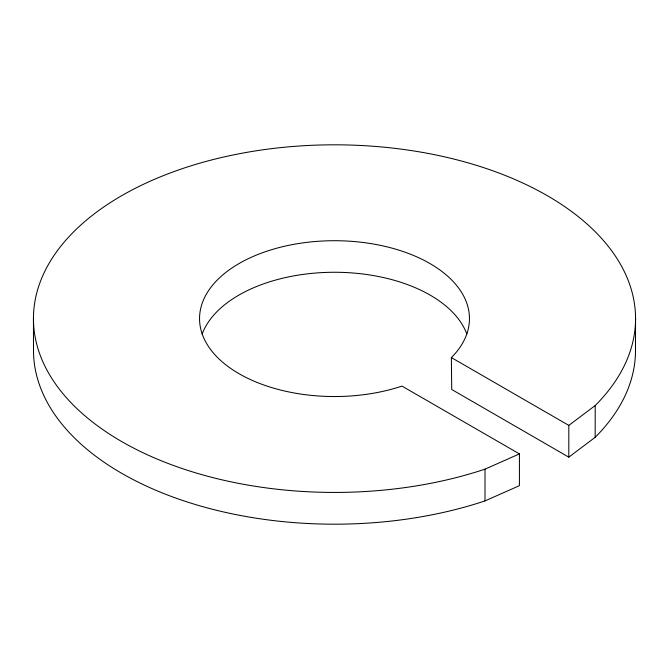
<?xml version="1.0" encoding="UTF-8"?>
<svg xmlns="http://www.w3.org/2000/svg" width="669" height="669" viewBox="0 0 669 669"><rect width="100%" height="100%" fill="white"/><g stroke="black" fill="none" stroke-linecap="round" stroke-linejoin="round"><path stroke-width="1" d="M485 500.905L485.025 469.145L519.428 453.908L519.412 485.677L485 500.905A301 173.781 0 0 1 33.5 350.405L33.45 318.62M519.428 453.908L401.977 386.097A134.954 77.913 0 0 1 201.595 332.15A134.954 77.913 0 0 1 357.932 241.894A134.954 77.913 0 0 1 451.374 357.581L451.717 389.483L568.801 457.161L568.817 425.392L595.218 405.531A301.05 173.806 0 0 0 386.774 147.456A301.05 173.806 0 0 0 38.024 348.808A301.05 173.806 0 0 0 485.025 469.145M568.801 457.161L595.167 437.3L595.218 405.531M635.55 318.62L635.5 350.405A301 173.781 0 0 1 595.167 437.3M451.374 357.581L568.817 425.392M202.113 334.14A135.347 78.139 0 0 1 334.5 272.266A135.347 78.139 0 0 1 466.887 334.14"/></g></svg>
